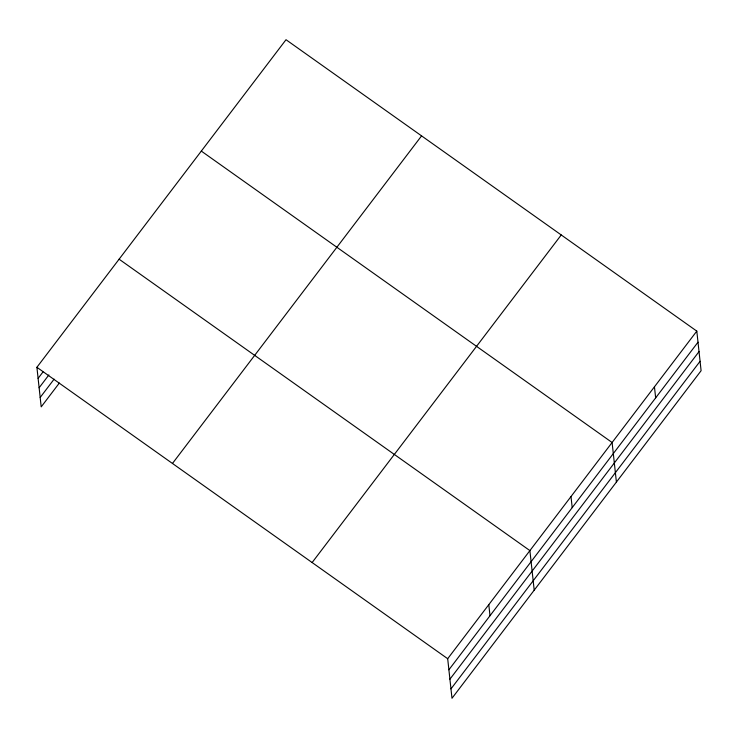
<?xml version="1.0" encoding="UTF-8"?>
<svg xmlns="http://www.w3.org/2000/svg" width="738" height="738" viewBox="0 0 738 738"><rect width="100%" height="100%" fill="white"/><g stroke="black" fill="none" stroke-linecap="round" stroke-linejoin="round"><path stroke-width="1.11" d="M59.317 383.059L41.199 406.878L36.9 367.293L286.012 39.714L696.801 331.122L701.1 370.707L451.988 698.286L447.689 658.711L696.801 331.122M38.099 378.373L42.979 371.952M39.123 387.773L48.874 374.95M40.175 397.468L54.114 379.147M172.461 463.464L421.573 135.875M312.128 562.54L561.24 234.961M448.898 669.781L698 342.201M449.912 679.191L699.024 351.611M450.973 688.886L700.076 361.297M201.308 151.087L612.106 442.505L616.405 482.08M119.104 259.195L529.893 550.603L534.201 590.188M36.9 367.293L447.689 658.711M654.449 386.813L655.658 397.893M571 496.554L572.199 507.633M488.796 604.653L489.995 615.732"/></g></svg>
